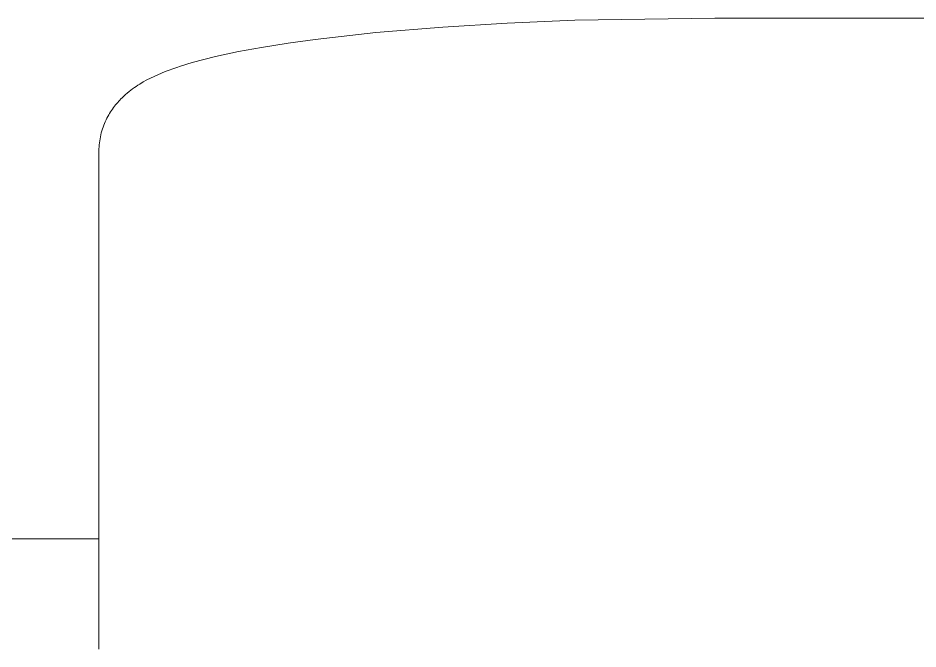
# Model space of a CAD drawing. Header units: millimetres. Extents: x -67 to 4862, y -244 to 3199.
# Drawn here: x 1205.69 to 1234.92, y 2677.95 to 2698.43 of the extents above; entities that cross this region are included whole.
import ezdxf

# ---------------------------------------------------------------- set-up
doc = ezdxf.new("R2010")
doc.units = ezdxf.units.MM
doc.layers.add('ZANO_R', color=7, linetype='Continuous', lineweight=0)

msp = doc.modelspace()

# ---------------------------------------------------------------- linework, layer by layer
at = {"layer": 'ZANO_R'}
for p, q in [((1219.488, 2698.137), (1221.582, 2698.264)), ((1221.582, 2698.264), (1223.778, 2698.356)), ((1223.778, 2698.356), (1228.324, 2698.43)), ((1228.324, 2698.43), (1249.673, 2698.43)), ((1215.341, 2697.735), (1217.313, 2697.956)), ((1217.313, 2697.956), (1219.488, 2698.137)), ((1213.6, 2697.477), (1214.469, 2697.615)), ((1214.469, 2697.615), (1215.341, 2697.735)), ((1212.109, 2697.18), (1212.852, 2697.34)), ((1212.852, 2697.34), (1213.6, 2697.477)), ((1211.351, 2696.984), (1211.729, 2697.087)), ((1211.729, 2697.087), (1212.109, 2697.18)), ((1210.478, 2696.693), (1210.602, 2696.741)), ((1210.602, 2696.741), (1210.726, 2696.786)), ((1210.726, 2696.786), (1210.851, 2696.829)), ((1210.851, 2696.829), (1210.977, 2696.87)), ((1210.977, 2696.87), (1211.351, 2696.984)), ((1209.765, 2696.355), (1209.88, 2696.419)), ((1209.88, 2696.419), (1209.995, 2696.478)), ((1209.995, 2696.478), (1210.114, 2696.535)), ((1210.114, 2696.535), (1210.235, 2696.59)), ((1210.235, 2696.59), (1210.356, 2696.642)), ((1210.356, 2696.642), (1210.478, 2696.693)), ((1209.358, 2696.086), (1209.415, 2696.129)), ((1209.415, 2696.129), (1209.473, 2696.171)), ((1209.473, 2696.171), (1209.532, 2696.211)), ((1209.532, 2696.211), (1209.59, 2696.249)), ((1209.59, 2696.249), (1209.648, 2696.286)), ((1209.648, 2696.286), (1209.765, 2696.355)), ((1209.038, 2695.804), (1209.074, 2695.84)), ((1209.074, 2695.84), (1209.13, 2695.893)), ((1209.13, 2695.893), (1209.186, 2695.944)), ((1209.186, 2695.944), (1209.243, 2695.993)), ((1209.243, 2695.993), (1209.3, 2696.041)), ((1209.3, 2696.041), (1209.358, 2696.086)), ((1208.797, 2695.522), (1208.83, 2695.566)), ((1208.83, 2695.566), (1208.864, 2695.609)), ((1208.864, 2695.609), (1208.898, 2695.65)), ((1208.898, 2695.65), (1208.933, 2695.69)), ((1208.933, 2695.69), (1208.968, 2695.729)), ((1208.968, 2695.729), (1209.003, 2695.767)), ((1209.003, 2695.767), (1209.038, 2695.804)), ((1208.611, 2695.23), (1208.64, 2695.283)), ((1208.64, 2695.283), (1208.67, 2695.333)), ((1208.67, 2695.333), (1208.701, 2695.383)), ((1208.701, 2695.383), (1208.732, 2695.431)), ((1208.732, 2695.431), (1208.764, 2695.477)), ((1208.764, 2695.477), (1208.797, 2695.522)), ((1208.48, 2694.948), (1208.504, 2695.007)), ((1208.504, 2695.007), (1208.529, 2695.064)), ((1208.529, 2695.064), (1208.555, 2695.121)), ((1208.555, 2695.121), (1208.583, 2695.177)), ((1208.583, 2695.177), (1208.611, 2695.23)), ((1208.386, 2694.642), (1208.401, 2694.705)), ((1208.401, 2694.705), (1208.419, 2694.767)), ((1208.419, 2694.767), (1208.438, 2694.828)), ((1208.438, 2694.828), (1208.458, 2694.888)), ((1208.458, 2694.888), (1208.48, 2694.948)), ((1208.333, 2694.317), (1208.34, 2694.383)), ((1208.34, 2694.383), (1208.349, 2694.449)), ((1208.349, 2694.449), (1208.359, 2694.514)), ((1208.359, 2694.514), (1208.372, 2694.578)), ((1208.372, 2694.578), (1208.386, 2694.642)), ((1208.324, 2694.114), (1208.325, 2694.182)), ((1208.324, 2679.238), (1208.324, 2694.113)), ((1208.325, 2694.182), (1208.328, 2694.25)), ((1208.328, 2694.25), (1208.333, 2694.317)), ((963.753, 2681.535), (1208.324, 2681.527)), ((1208.324, 2679.234), (1208.324, 2679.238)), ((1208.324, 2677.95), (1208.324, 2679.234))]:
    msp.add_line(p, q, dxfattribs=at)

doc.saveas('drawing.dxf')
